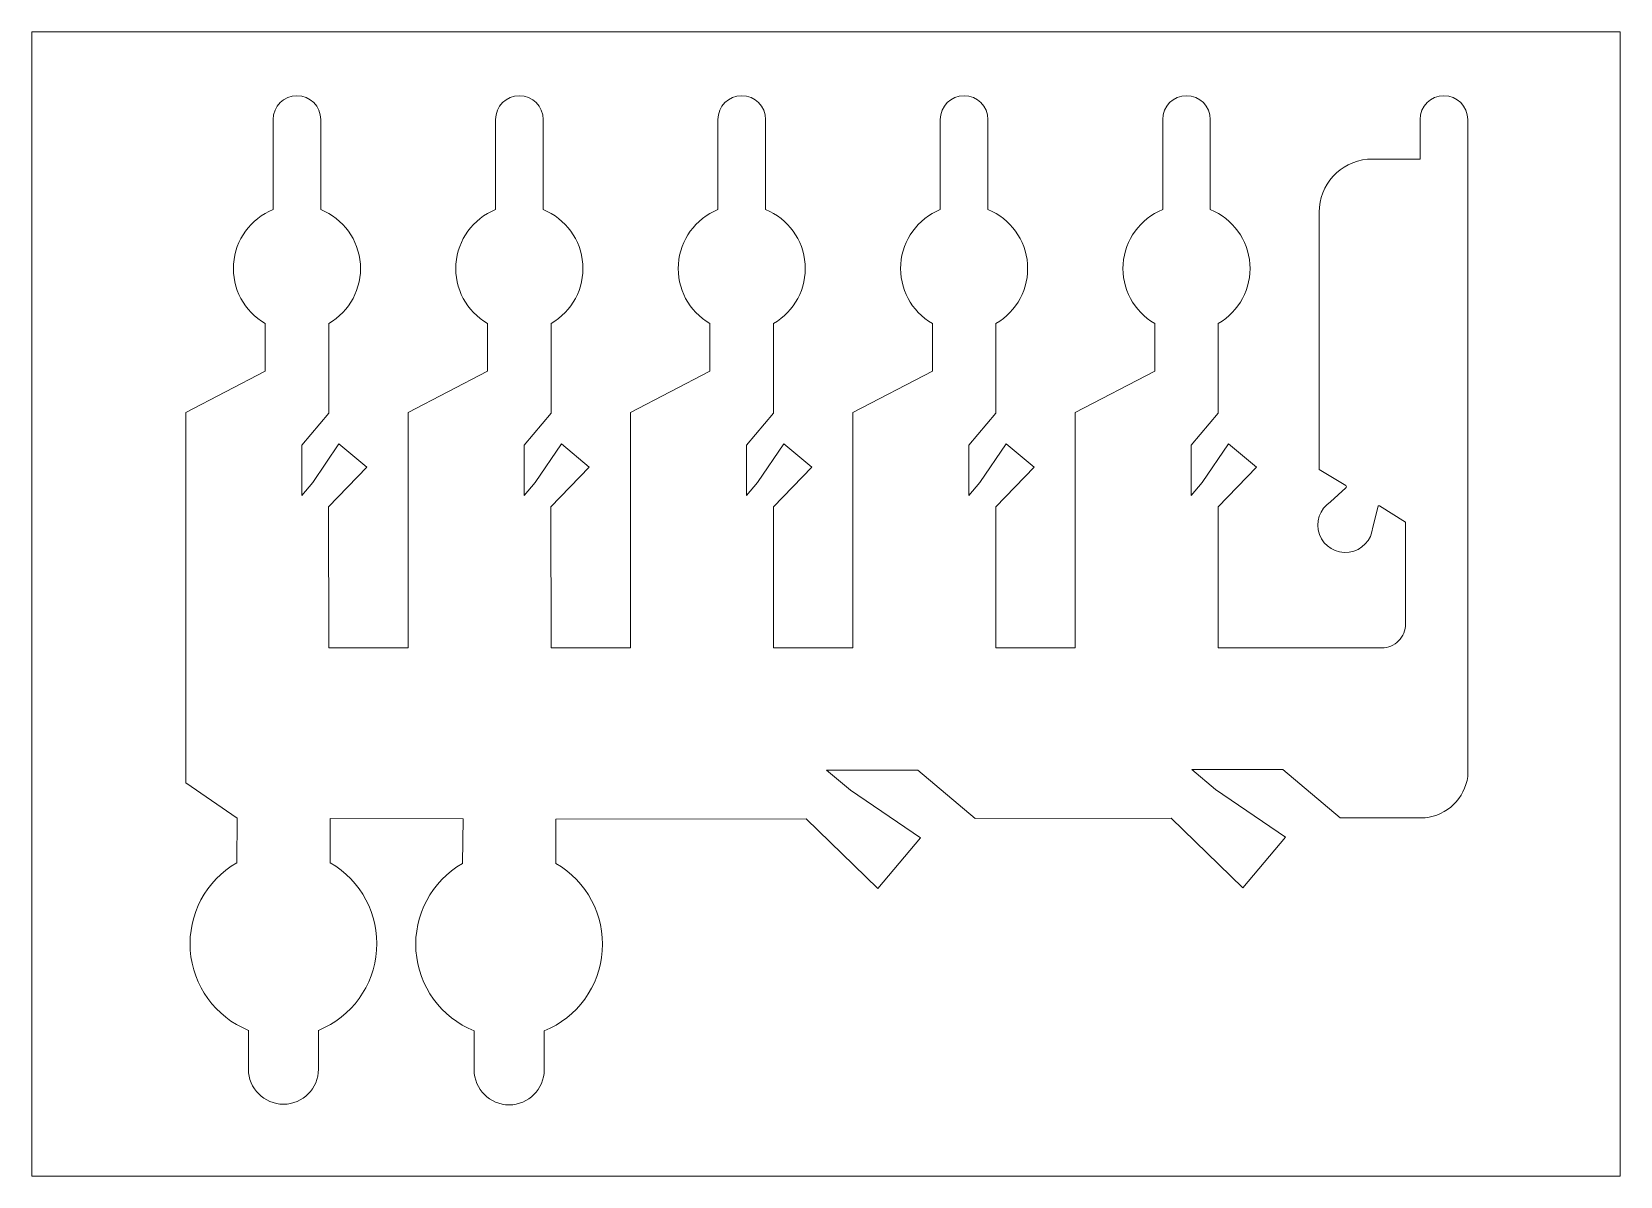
# Model space of a CAD drawing. Header units: millimetres. Extents: x 8.1 to 58.1, y 5.6 to 41.6.
import ezdxf

# ---------------------------------------------------------------- set-up
doc = ezdxf.new("R2010")
doc.units = ezdxf.units.MM
doc.layers.add('Layer1', color=130, linetype='Continuous')

msp = doc.modelspace()

# ---------------------------------------------------------------- linework, layer by layer
at = {"color": 1, "lineweight": 5}
for p, q in [((8.076, 41.588), (58.076, 41.588)), ((8.076, 41.588), (8.076, 5.588)), ((58.076, 5.588), (58.076, 41.588)), ((15.674, 38.828), (15.674, 35.996)), ((17.174, 38.828), (17.174, 35.996)), ((22.674, 38.828), (22.674, 35.996)), ((24.174, 38.828), (24.174, 35.996)), ((29.674, 38.828), (29.674, 35.996)), ((31.174, 38.828), (31.174, 35.996)), ((36.674, 38.828), (36.674, 35.996)), ((38.174, 38.828), (38.174, 35.996)), ((43.674, 38.828), (43.674, 35.996)), ((45.174, 38.828), (45.174, 35.996)), ((51.776, 38.828), (51.776, 37.578)), ((53.276, 38.828), (53.276, 18.165)), ((50.12, 37.578), (51.776, 37.578)), ((48.602, 27.82), (48.602, 35.909)), ((15.424, 30.91), (15.424, 32.41)), ((17.424, 29.593), (17.424, 32.41)), ((22.424, 30.91), (22.424, 32.41)), ((24.424, 29.593), (24.424, 32.41)), ((29.424, 30.91), (29.424, 32.41)), ((31.424, 29.593), (31.424, 32.41)), ((36.424, 30.91), (36.424, 32.41)), ((38.424, 29.593), (38.424, 32.41)), ((43.424, 30.91), (43.424, 32.41)), ((45.424, 29.593), (45.424, 32.41)), ((15.424, 30.91), (12.924, 29.616)), ((22.424, 30.91), (19.924, 29.616)), ((29.424, 30.91), (26.924, 29.616)), ((36.424, 30.91), (33.924, 29.616)), ((43.424, 30.91), (40.924, 29.616)), ((12.924, 29.616), (12.924, 17.965)), ((16.574, 28.58), (17.424, 29.593)), ((19.924, 29.616), (19.924, 22.21)), ((23.574, 28.58), (24.424, 29.593)), ((26.924, 29.616), (26.924, 22.21)), ((30.574, 28.58), (31.424, 29.593)), ((33.924, 29.616), (33.924, 22.21)), ((37.574, 28.58), (38.424, 29.593)), ((40.924, 29.616), (40.924, 22.21)), ((44.574, 28.58), (45.424, 29.593)), ((16.574, 28.58), (16.574, 27.003)), ((23.574, 28.58), (23.574, 27.003)), ((30.574, 28.58), (30.574, 27.003)), ((37.574, 28.58), (37.574, 27.003)), ((44.574, 28.58), (44.574, 27.003)), ((49.435, 27.313), (48.602, 27.82)), ((49.439, 27.24), (48.956, 26.802)), ((17.42, 26.647), (17.424, 22.21)), ((24.42, 26.647), (24.424, 22.21)), ((31.42, 26.647), (31.424, 22.21)), ((38.42, 26.647), (38.424, 22.21)), ((45.42, 26.647), (45.42, 22.21)), ((50.454, 26.666), (50.287, 26.003)), ((51.318, 26.166), (50.496, 26.675)), ((51.318, 22.96), (51.318, 26.166)), ((17.424, 22.21), (19.924, 22.21)), ((24.424, 22.21), (26.924, 22.21)), ((31.424, 22.21), (33.924, 22.21)), ((38.424, 22.21), (40.924, 22.21)), ((45.42, 22.21), (50.568, 22.21)), ((35.962, 18.363), (33.096, 18.363)), ((35.962, 18.363), (37.771, 16.845)), ((47.453, 18.382), (44.587, 18.382)), ((47.453, 18.382), (49.262, 16.865)), ((14.547, 16.846), (12.924, 17.965)), ((14.547, 16.846), (14.529, 15.448)), ((17.469, 16.839), (21.651, 16.826)), ((17.469, 15.448), (17.469, 16.839)), ((21.651, 16.826), (21.633, 15.429)), ((32.451, 16.826), (24.573, 16.82)), ((24.573, 15.429), (24.573, 16.82)), ((37.771, 16.845), (43.941, 16.846)), ((49.262, 16.865), (51.932, 16.865)), ((14.897, 8.955), (14.897, 10.177)), ((17.102, 8.955), (17.102, 10.177)), ((22.001, 8.935), (22.001, 10.157)), ((24.206, 8.935), (24.206, 10.157)), ((8.076, 5.588), (58.076, 5.588))]:
    msp.add_line(p, q, dxfattribs=at)
for centre, radius, start, end in [((16.424, 38.828), 0.75, 0, 180), ((23.424, 38.828), 0.75, 0, 180), ((30.424, 38.828), 0.75, 0, 180), ((37.424, 38.828), 0.75, 0, 180), ((44.424, 38.828), 0.75, 0, 180), ((52.526, 38.828), 0.75, 0, 180), ((50.261, 35.924), 1.659, 94.8749, 180.5312), ((16.424, 34.142), 2, 112.0243, 240), ((16.424, 34.142), 2, 300, 67.9757), ((23.424, 34.142), 2, 112.0243, 240), ((23.424, 34.142), 2, 300, 67.9757), ((30.424, 34.142), 2, 112.0243, 240), ((30.424, 34.142), 2, 300, 67.9757), ((37.424, 34.142), 2, 112.0243, 240), ((37.424, 34.142), 2, 300, 67.9757), ((44.424, 34.142), 2, 112.0243, 240), ((44.424, 34.142), 2, 300, 67.9757), ((49.413, 27.275), 0.0439, 305.821, 60.4812), ((49.423, 26.072), 0.866, 122.6201, 355.3997), ((50.479, 26.654), 0.0275, 49.8242, 154.3219), ((50.58, 22.949), 0.738, 269.1007, 0.8993), ((51.789, 18.358), 1.5, 275.481, 352.602), ((15.999, 12.902), 2.94, 120, 247.9757), ((15.999, 12.902), 2.94, 292.0243, 60), ((23.103, 12.883), 2.94, 120, 247.9757), ((23.103, 12.883), 2.94, 292.0243, 60), ((15.999, 8.955), 1.103, 180, 0), ((23.103, 8.935), 1.103, 180, 0)]:
    msp.add_arc(centre, radius, start, end, dxfattribs=at)
at = {"layer": 'Layer1', "color": 1, "lineweight": 5}
for p, q in [((17.747, 28.627), (16.919, 27.414)), ((18.626, 27.889), (17.747, 28.627)), ((24.747, 28.627), (23.919, 27.414)), ((25.626, 27.889), (24.747, 28.627)), ((31.747, 28.627), (30.919, 27.414)), ((32.626, 27.889), (31.747, 28.627)), ((38.747, 28.627), (37.919, 27.414)), ((39.626, 27.889), (38.747, 28.627)), ((45.747, 28.627), (44.919, 27.414)), ((46.626, 27.889), (45.747, 28.627)), ((18.626, 27.889), (17.42, 26.647)), ((25.626, 27.889), (24.42, 26.647)), ((32.626, 27.889), (31.42, 26.647)), ((39.626, 27.889), (38.42, 26.647)), ((46.626, 27.889), (45.42, 26.647)), ((16.574, 27.003), (16.919, 27.414)), ((23.574, 27.003), (23.919, 27.414)), ((30.574, 27.003), (30.919, 27.414)), ((37.574, 27.003), (37.919, 27.414)), ((44.574, 27.003), (44.919, 27.414)), ((33.096, 18.363), (33.844, 17.736)), ((44.587, 18.382), (45.334, 17.755)), ((36.048, 16.233), (33.844, 17.736)), ((47.538, 16.252), (45.334, 17.755)), ((34.706, 14.634), (32.451, 16.826)), ((46.197, 14.654), (43.941, 16.846)), ((34.706, 14.634), (36.048, 16.233)), ((46.197, 14.654), (47.538, 16.252))]:
    msp.add_line(p, q, dxfattribs=at)

doc.saveas('drawing.dxf')
